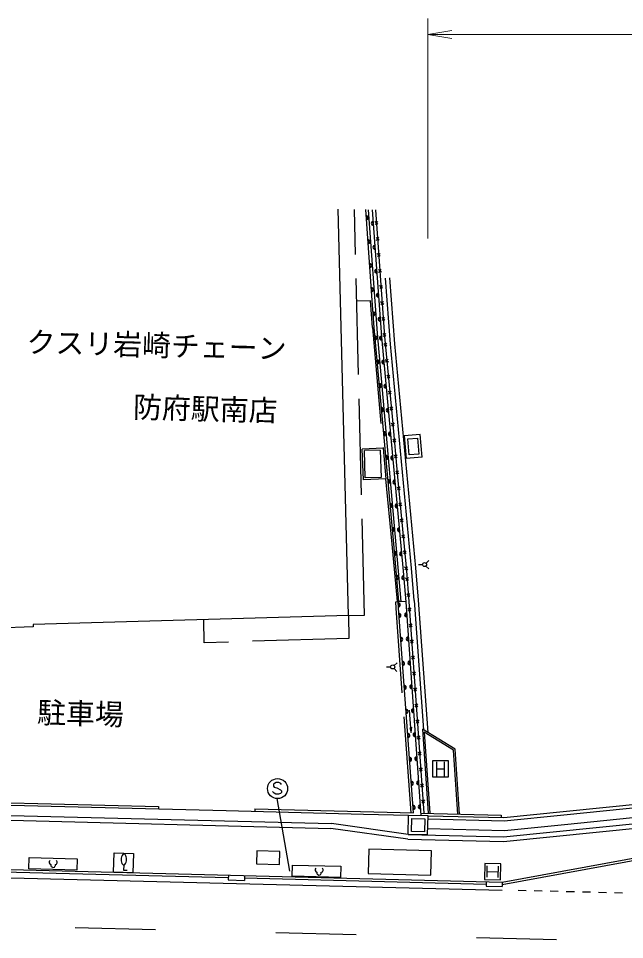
# Model space of a CAD drawing. Units: millimetres, scale not verified. Extents: x 40000 to 680000, y 20000 to 380000.
# Drawn here: x 332650 to 370416, y 288700 to 346121 of the extents above; entities that cross this region are included whole.
import ezdxf
from ezdxf.enums import TextEntityAlignment as Align

# ---------------------------------------------------------------- set-up
doc = ezdxf.new("R2010")
doc.units = ezdxf.units.MM
doc.header["$LTSCALE"] = 1000
doc.linetypes.add('DASHED', pattern=[7.5, 6, -1.5])
for name, color, linetype, lineweight in [('M-BGD', 7, 'Continuous', 25), ('M-BGD-EXST', 7, 'Continuous', 25), ('M-STR-HTXT', 7, 'Continuous', 13), ('M-STR-STRC', 7, 'Continuous', 25)]:
    doc.layers.add(name, color=color, linetype=linetype, lineweight=lineweight)
doc.layers.add('M-BMK-HTXT', color=7, linetype='Continuous')
doc.styles.add('ＭＳ ゴシック', font='')
doc.styles.get('ＭＳ ゴシック').set_extended_font_data('MS Gothic')

# ---------------------------------------------------------------- blocks, each defined once
blk = doc.blocks.new('open_arrow')
at = {"color": 0, "linetype": 'Continuous', "lineweight": -2}
blk.add_lwpolyline([(7.5, 1.25), (0, 0), (7.5, -1.25)], dxfattribs=at)

msp = doc.modelspace()

# ---------------------------------------------------------------- linework, layer by layer
at = {"layer": 'M-BGD'}
for p, q in [((353222, 308895), (352578, 334240)), ((354693, 328528), (354286, 334200)), ((354432, 334197), (355006, 326493)), ((354698, 334191), (355263, 326268)), ((354899, 334186), (355462, 326284)), ((354862, 333455), (355051, 333292)), ((355038, 333468), (354875, 333279)), ((355110, 332470), (354946, 332282)), ((354933, 332458), (355122, 332294)), ((355004, 331460), (355193, 331297)), ((355181, 331473), (355017, 331284)), ((355075, 330463), (355264, 330299)), ((355252, 330476), (355088, 330287)), ((355831, 325815), (355525, 329940)), ((355774, 329958), (356080, 325836)), ((355147, 329466), (355335, 329302)), ((355323, 329478), (355159, 329289)), ((354810, 326856), (354693, 328528)), ((355218, 328468), (355407, 328304)), ((355394, 328481), (355230, 328292)), ((355289, 327471), (355478, 327307)), ((355465, 327483), (355301, 327294)), ((356034, 313362), (354810, 326856)), ((355006, 326493), (356481, 309775)), ((355263, 326268), (356627, 311658)), ((355360, 326473), (355549, 326310)), ((355536, 326486), (355372, 326297)), ((355462, 326284), (355927, 321306)), ((355412, 325866), (355605, 325707)), ((355588, 325883), (355429, 325690)), ((357148, 311842), (355831, 325815)), ((356080, 325836), (357397, 311863)), ((355505, 324870), (355698, 324711)), ((355681, 324887), (355522, 324695)), ((355598, 323875), (355791, 323715)), ((355774, 323891), (355615, 323699)), ((355691, 322879), (355883, 322720)), ((355867, 322896), (355707, 322703)), ((355784, 321884), (355976, 321724)), ((355960, 321900), (355800, 321708)), ((355927, 321306), (356298, 317324)), ((355877, 320888), (356069, 320728)), ((356053, 320904), (355893, 320712)), ((355970, 319892), (356162, 319733)), ((356146, 319909), (355986, 319716)), ((357689, 320181), (356693, 320094)), ((356693, 320094), (356816, 318693)), ((356910, 319912), (357507, 319964)), ((356997, 318910), (356910, 319912)), ((357507, 319964), (357595, 318962)), ((357812, 318781), (357689, 320181)), ((355373, 319325), (354075, 319279)), ((354142, 317364), (354075, 319279)), ((355373, 319325), (355544, 317426)), ((355195, 319212), (354214, 319190)), ((354252, 317485), (354214, 319190)), ((355195, 319212), (355255, 317507)), ((356063, 318897), (356255, 318737)), ((356239, 318913), (356079, 318721)), ((357812, 318781), (356816, 318693)), ((357595, 318962), (356997, 318910)), ((356156, 317901), (356348, 317742)), ((356332, 317918), (356172, 317725)), ((355544, 317426), (354142, 317364)), ((355255, 317507), (354252, 317485)), ((356299, 317324), (356826, 311676)), ((356249, 316906), (356441, 316746)), ((356425, 316922), (356265, 316730)), ((356342, 315910), (356534, 315750)), ((356518, 315926), (356358, 315734)), ((356435, 314914), (356627, 314755)), ((356611, 314931), (356451, 314738)), ((356528, 313919), (356720, 313759)), ((356704, 313935), (356544, 313743)), ((356361, 309777), (356034, 313362)), ((356621, 312923), (356813, 312763)), ((356797, 312939), (356637, 312747)), ((356714, 311927), (356906, 311768)), ((356890, 311944), (356730, 311751)), ((357299, 309841), (357148, 311842)), ((357397, 311863), (357548, 309859)), ((356627, 311658), (356778, 309760)), ((356770, 311258), (356961, 311096)), ((356947, 311272), (356785, 311082)), ((356826, 311676), (356978, 309775)), ((356850, 310261), (357040, 310099)), ((357026, 310276), (356864, 310085)), ((356311, 309764), (356361, 309777)), ((356327, 309358), (356311, 309764)), ((356481, 309775), (356361, 309777)), ((356481, 309775), (356776, 309785)), ((356778, 309760), (357720, 296436)), ((356978, 309775), (357910, 296581)), ((357299, 309841), (357886, 301775)), ((357548, 309859), (358149, 301615)), ((357271, 296597), (356327, 309358)), ((356918, 309358), (357107, 309194)), ((357095, 309371), (356931, 309182)), ((353222, 308895), (333570, 308341)), ((356989, 308361), (357178, 308197)), ((357165, 308373), (357001, 308184)), ((333575, 308191), (328140, 308012)), ((333570, 308341), (333575, 308191)), ((357059, 307363), (357248, 307199)), ((357236, 307376), (357072, 307187)), ((357130, 306366), (357319, 306202)), ((357306, 306378), (357142, 306189)), ((357200, 305368), (357389, 305204)), ((357377, 305381), (357213, 305192)), ((357271, 304371), (357460, 304207)), ((357447, 304383), (357283, 304194)), ((357341, 303373), (357530, 303210)), ((357518, 303386), (357354, 303197)), ((357125, 301606), (357017, 303010)), ((357412, 302376), (357601, 302212)), ((357588, 302388), (357424, 302200)), ((357046, 301926), (357125, 301606)), ((357125, 301606), (357154, 301934)), ((359863, 300570), (357817, 301817)), ((357817, 301817), (358172, 296574)), ((357930, 301631), (358273, 296571)), ((359766, 300512), (357930, 301631)), ((357482, 301378), (357671, 301215)), ((357659, 301391), (357495, 301202)), ((357553, 300381), (357742, 300217)), ((357729, 300393), (357565, 300205)), ((360029, 296527), (359766, 300512)), ((360130, 296525), (359863, 300570)), ((357623, 299384), (357812, 299220)), ((357800, 299396), (357636, 299207)), ((357694, 298386), (357883, 298222)), ((357870, 298399), (357706, 298210)), ((366595, 296679), (374935, 297522)), ((327290, 297353), (341384, 296997)), ((327293, 297203), (345598, 296741)), ((341384, 296997), (341381, 296847)), ((357764, 297389), (357953, 297225)), ((357941, 297401), (357777, 297212)), ((324358, 296334), (352123, 295633)), ((324385, 296634), (352148, 295933)), ((345598, 296741), (354141, 296525)), ((347383, 296846), (347379, 296696)), ((347383, 296846), (357271, 296597)), ((354141, 296525), (356958, 296455)), ((356926, 295257), (356958, 296456)), ((356958, 296456), (358157, 296425)), ((357709, 296586), (362718, 296459)), ((358157, 296425), (358126, 295226)), ((358157, 296424), (362902, 296305)), ((362718, 296459), (362719, 296309)), ((362868, 295107), (374912, 296322)), ((362902, 296305), (366595, 296679)), ((356926, 295257), (352148, 295933)), ((357143, 295444), (357164, 296243)), ((357164, 296243), (357964, 296223)), ((357964, 296223), (357943, 295423)), ((362880, 294807), (374924, 296022)), ((356902, 294957), (352123, 295633)), ((358126, 295226), (356926, 295257)), ((356926, 295257), (362868, 295107)), ((357943, 295423), (357143, 295444)), ((356902, 294957), (362880, 294807)), ((338583, 292898), (338615, 294097)), ((338615, 294097), (339814, 294066)), ((339814, 294066), (339783, 292866)), ((347510, 294232), (347489, 293412)), ((348930, 294195), (347510, 294232)), ((348908, 293375), (348930, 294195)), ((354488, 294336), (354448, 292816)), ((358386, 294234), (354488, 294336)), ((358347, 292715), (358386, 294234)), ((362788, 292126), (374893, 294356)), ((362797, 292280), (374866, 294503)), ((333291, 293106), (333309, 293806)), ((333309, 293806), (336308, 293728)), ((336308, 293728), (336290, 293028)), ((324918, 293241), (362792, 292286)), ((331690, 292920), (345730, 292566)), ((336290, 293028), (333291, 293106)), ((339783, 292866), (338583, 292898)), ((347489, 293412), (348908, 293375)), ((349715, 292644), (349734, 293344)), ((349734, 293344), (352732, 293266)), ((352732, 293266), (352714, 292566)), ((345734, 292716), (345726, 292417)), ((345726, 292417), (346726, 292391)), ((346734, 292691), (346726, 292391)), ((346730, 292541), (361789, 292162)), ((352714, 292566), (349715, 292644)), ((354448, 292816), (358347, 292715)), ((361793, 292312), (361785, 292026)), ((362792, 292286), (362785, 292000)), ((361785, 292026), (362785, 292000))]:
    msp.add_line(p, q, dxfattribs=at)
at = {"layer": 'M-BGD', "linetype": 'DASHED'}
for p, q in [((354222, 308921), (353579, 334217)), ((354593, 328521), (353724, 328505)), ((354710, 326849), (354593, 328521)), ((354710, 326849), (355373, 319325)), ((355934, 313353), (355544, 317426)), ((356261, 309768), (355934, 313353)), ((356162, 309758), (356261, 309768)), ((356177, 309349), (356162, 309758)), ((357121, 296600), (356177, 309349)), ((344225, 307201), (344208, 308641)), ((353222, 308895), (354222, 308921)), ((353222, 308895), (353239, 307472)), ((353239, 307472), (344225, 307201)), ((366622, 296480), (374943, 297321)), ((362909, 296104), (366622, 296480)), ((366682, 295883), (374966, 296721)), ((358152, 296224), (362909, 296104)), ((362932, 295504), (366682, 295883)), ((358142, 295624), (362932, 295504))]:
    msp.add_line(p, q, dxfattribs=at)
at = {"layer": 'M-BGD'}
for centre, radius, start, end in [((354323, 333691), 125, 274.09852, 94.09852), ((354323, 333691), 62.5, 274.09852, 94.09852), ((354757, 333359), 125, 94.07761, 274.07761), ((354757, 333359), 62.5, 94.07761, 274.07761), ((354430, 332195), 125, 274.09852, 94.09852), ((354430, 332195), 62.5, 274.09852, 94.09852), ((354864, 331863), 125, 94.07761, 274.07761), ((354864, 331863), 62.5, 94.07761, 274.07761), ((354537, 330699), 125, 274.09852, 94.09852), ((354537, 330699), 62.5, 274.09852, 94.09852), ((354970, 330367), 125, 94.07761, 274.07761), ((354970, 330367), 62.5, 94.07761, 274.07761), ((354645, 329203), 125, 274.09852, 94.09852), ((354645, 329203), 62.5, 274.09852, 94.09852), ((355077, 328871), 125, 94.07761, 274.07761), ((355077, 328871), 62.5, 94.07761, 274.07761), ((354750, 327707), 125, 273.99312, 93.99312), ((354750, 327707), 62.5, 273.99312, 93.99312), ((355184, 327375), 125, 94.07761, 274.07761), ((355184, 327375), 62.5, 94.07761, 274.07761), ((354868, 326209), 125, 275.18422, 95.18423), ((354868, 326209), 62.5, 275.18422, 95.18423), ((355270, 326190), 125, 95.33352, 275.33352), ((355270, 326190), 62.5, 95.33352, 275.33352), ((355004, 324715), 125, 275.18422, 95.18423), ((355004, 324715), 62.5, 275.18422, 95.18423), ((355409, 324697), 125, 95.33352, 275.33352), ((355409, 324697), 62.5, 95.33352, 275.33352), ((355139, 323221), 125, 275.18422, 95.18423), ((355139, 323221), 62.5, 275.18422, 95.18423), ((355549, 323203), 125, 95.33352, 275.33352), ((355549, 323203), 62.5, 95.33352, 275.33352), ((355275, 321728), 125, 275.18422, 95.18423), ((355275, 321728), 62.5, 275.18422, 95.18423), ((355688, 321710), 125, 95.33352, 275.33352), ((355688, 321710), 62.5, 95.33352, 275.33352), ((355410, 320234), 125, 275.18422, 95.18423), ((355410, 320234), 62.5, 275.18422, 95.18423), ((355828, 320216), 125, 95.33352, 275.33352), ((355828, 320216), 62.5, 95.33352, 275.33352), ((355546, 318740), 125, 275.18422, 95.18423), ((355546, 318740), 62.5, 275.18422, 95.18423), ((355967, 318723), 125, 95.33352, 275.33352), ((355967, 318723), 62.5, 95.33352, 275.33352), ((355681, 317246), 125, 275.18422, 95.18423), ((355681, 317246), 62.5, 275.18422, 95.18423), ((356106, 317229), 125, 95.33352, 275.33352), ((356106, 317229), 62.5, 95.33352, 275.33352), ((355817, 315752), 125, 275.18422, 95.18423), ((356246, 315736), 125, 95.33352, 275.33352), ((355817, 315752), 62.5, 275.18422, 95.18423), ((356246, 315736), 62.5, 95.33352, 275.33352), ((355953, 314259), 125, 275.18422, 95.18423), ((355953, 314259), 62.5, 275.18422, 95.18423), ((356385, 314242), 125, 95.33352, 275.33352), ((356385, 314242), 62.5, 95.33352, 275.33352), ((356088, 312765), 125, 275.21332, 95.21332), ((356088, 312765), 62.5, 275.21332, 95.21332), ((356525, 312749), 125, 95.33352, 275.33352), ((356525, 312749), 62.5, 95.33352, 275.33352), ((356225, 311271), 125, 275.21332, 95.21332), ((356225, 311271), 62.5, 275.21332, 95.21332), ((356659, 311255), 125, 94.56562, 274.56562), ((356659, 311255), 62.5, 94.56562, 274.56562), ((356319, 309561), 125, 272.15401, 92.15401), ((356319, 309561), 62.5, 272.15401, 92.15401), ((356360, 308909), 125, 274.23421, 94.23421), ((356360, 308909), 62.5, 274.23421, 94.23421), ((356834, 308948), 125, 94.04302, 274.04302), ((356834, 308948), 62.5, 94.04302, 274.04302), ((356471, 307413), 125, 274.23421, 94.23421), ((356471, 307413), 62.5, 274.23421, 94.23421), ((356940, 307451), 125, 94.04302, 274.04302), ((356940, 307451), 62.5, 94.04302, 274.04302), ((357046, 305955), 125, 94.04302, 274.04302), ((356581, 305917), 125, 274.23421, 94.23421), ((356581, 305917), 62.5, 274.23421, 94.23421), ((357046, 305955), 62.5, 94.04302, 274.04302), ((356692, 304422), 125, 274.23421, 94.23421), ((356692, 304422), 62.5, 274.23421, 94.23421), ((357152, 304459), 125, 94.04302, 274.04302), ((357152, 304459), 62.5, 94.04302, 274.04302), ((356803, 302926), 125, 274.23421, 94.23421), ((356803, 302926), 62.5, 274.23421, 94.23421), ((357257, 302963), 125, 94.04302, 274.04302), ((357257, 302963), 62.5, 94.04302, 274.04302), ((356914, 301430), 125, 274.23421, 94.23421), ((356914, 301430), 62.5, 274.23421, 94.23421), ((357363, 301467), 125, 94.04302, 274.04302), ((357363, 301467), 62.5, 94.04302, 274.04302), ((357024, 299934), 125, 274.23421, 94.23421), ((357024, 299934), 62.5, 274.23421, 94.23421), ((357469, 299970), 125, 94.04302, 274.04302), ((357469, 299970), 62.5, 94.04302, 274.04302), ((357575, 298474), 125, 94.04302, 274.04302), ((357135, 298438), 125, 274.23421, 94.23421), ((357135, 298438), 62.5, 274.23421, 94.23421), ((357575, 298474), 62.5, 94.04302, 274.04302), ((357246, 296942), 125, 274.23421, 94.23421), ((357246, 296942), 62.5, 274.23421, 94.23421), ((357680, 296978), 125, 94.04302, 274.04302), ((357680, 296978), 62.5, 94.04302, 274.04302), ((334711, 293518), 144, 129.11231, 255.97962), ((334923, 293513), 144, 281.03821, 47.90871), ((334812, 293341), 142, 164.82422, 12.19521), ((351279, 293041), 144, 129.11231, 255.97962), ((351380, 292864), 142, 164.82422, 12.19521), ((351491, 293036), 144, 281.03821, 47.90871)]:
    msp.add_arc(centre, radius, start, end, dxfattribs=at)
at = {"layer": 'M-BGD-EXST'}
for p, q in [((357578, 312086), (357828, 312079)), ((358039, 311986), (358211, 311804)), ((358044, 312162), (358225, 312334)), ((355592, 305702), (355842, 305696)), ((356053, 305602), (356225, 305421)), ((356058, 305778), (356239, 305950)), ((358447, 299837), (358447, 298837)), ((359447, 299837), (358447, 299837)), ((358697, 299787), (358697, 298887)), ((359197, 298887), (359197, 299787)), ((359447, 298837), (359447, 299837)), ((358697, 299337), (359197, 299337)), ((358447, 298837), (359447, 298837)), ((348541, 298387), (348538, 298269)), ((348538, 298269), (348591, 298207)), ((348602, 298437), (348541, 298387)), ((348591, 298207), (348752, 298153)), ((348711, 298492), (348602, 298437)), ((348881, 298485), (348711, 298492)), ((348752, 298153), (348982, 298029)), ((348992, 298425), (348881, 298485)), ((348982, 298029), (349036, 297970)), ((349043, 298371), (348992, 298425)), ((348581, 297817), (348474, 297933)), ((348687, 297762), (348581, 297817)), ((348862, 297758), (348687, 297762)), ((348747, 297494), (349548, 292964)), ((348976, 297810), (348862, 297758)), ((349033, 297863), (348976, 297810)), ((349036, 297970), (349033, 297863)), ((361713, 293440), (361687, 292441)), ((362713, 293414), (361713, 293440)), ((339210, 293347), (339202, 293031)), ((339202, 293031), (339430, 293025)), ((361846, 292588), (361864, 293288)), ((361855, 292938), (362554, 292920)), ((362546, 292567), (362564, 293266)), ((362687, 292415), (362713, 293414)), ((361687, 292441), (362687, 292415))]:
    msp.add_line(p, q, dxfattribs=at)
for centre, radius in [((357953, 312076), 125), ((355967, 305692), 125), ((348796, 298111), 625)]:
    msp.add_circle(centre, radius, dxfattribs=at)
for centre, radius, start, end in [((339551, 293680), 506, 139.82752, 217.19189), ((339226, 293942), 89.5, 80.3796, 133.50969), ((339226, 293942), 89.5, 43.50972, 96.6398), ((338887, 293697), 506, 319.82752, 37.19189), ((339213, 293436), 89.5, 223.50972, 276.6398), ((339213, 293436), 89.5, 260.3796, 313.50969)]:
    msp.add_arc(centre, radius, start, end, dxfattribs=at)
at = {"layer": 'M-STR-HTXT'}
for p, q in [((358157, 332410), (358157, 346121)), ((358157, 345121), (418996, 345121))]:
    msp.add_line(p, q, dxfattribs=at)
at = {"layer": 'M-STR-STRC'}
for p, q in [((324942, 292740), (362779, 291787)), ((363788, 291782), (364288, 291769)), ((364787, 291756), (365287, 291744)), ((365787, 291731), (366287, 291719)), ((366787, 291706), (367287, 291693)), ((367787, 291681), (368286, 291668)), ((368786, 291656), (369286, 291643)), ((369786, 291630), (370286, 291618)), ((336193, 289456), (341191, 289330)), ((348689, 289141), (353687, 289015)), ((361185, 288826), (366183, 288700))]:
    msp.add_line(p, q, dxfattribs=at)

# ---------------------------------------------------------------- block references
at = {"layer": 'M-STR-HTXT', "xscale": 200, "yscale": 200}
msp.add_blockref('open_arrow', (358157, 345121), dxfattribs=at)

# ---------------------------------------------------------------- texts
at = {"layer": 'M-BMK-HTXT', "style": 'ＭＳ ゴシック'}
for s, p in [('クスリ岩崎チェーン', (333131, 324902)), ('防府駅南店', (339768, 320846))]:
    msp.add_text(s, height=1320, rotation=358.51, dxfattribs=at).set_placement(p, align=Align.BOTTOM_LEFT)
msp.add_text('駐車場', height=1320, rotation=358.51, dxfattribs=at).set_placement((336493, 301737), align=Align.BOTTOM_CENTER)

doc.saveas('drawing.dxf')
